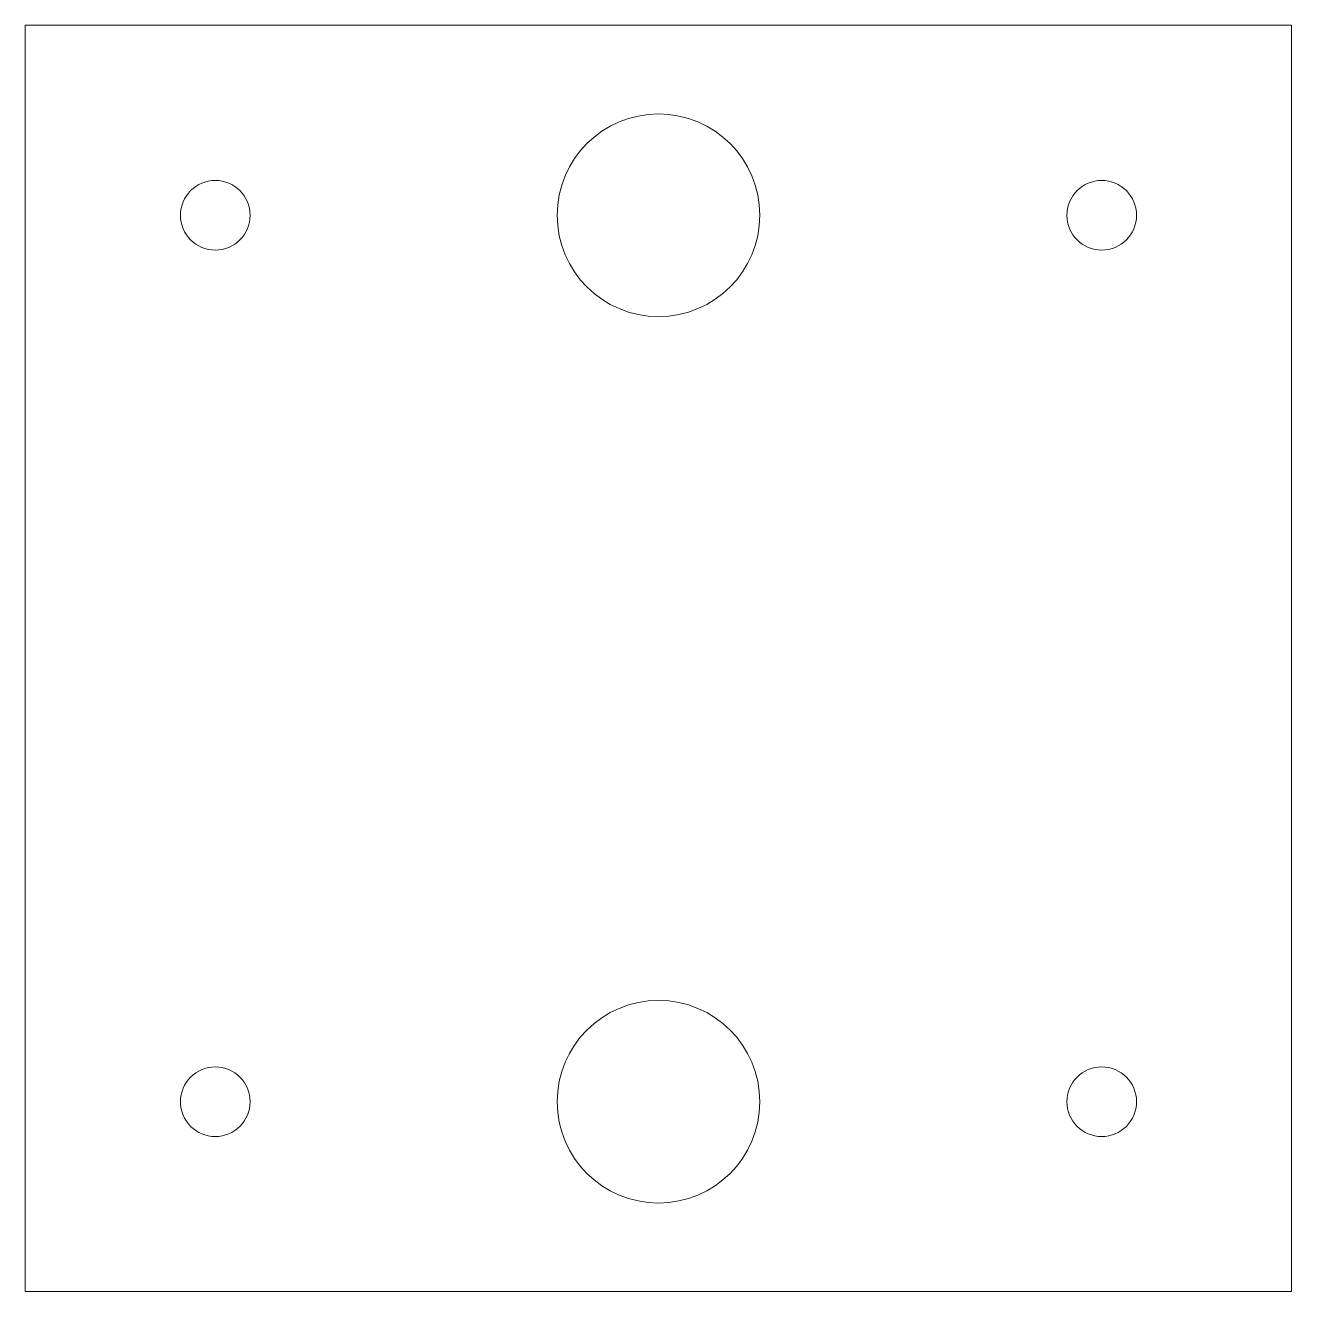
# Model space of a CAD drawing. Extents: x -20.3 to 19.7, y -20.7 to 19.3.
import ezdxf

# ---------------------------------------------------------------- set-up
doc = ezdxf.new("R2010")
doc.units = 0
doc.layers.add('s001-#def-active-grp', color=7, linetype='CONTINUOUS')

msp = doc.modelspace()

# ---------------------------------------------------------------- linework, layer by layer
at = {"layer": 's001-#def-active-grp', "color": 7, "linetype": 'CONTINUOUS', "lineweight": 5, "true_color": 0x000000}
msp.add_lwpolyline([(19.712, -20.741), (19.712, 19.259), (-20.288, 19.259), (-20.288, -20.741), (19.712, -20.741)], dxfattribs=at)
for centre, radius, start, end in [((-0.288, 13.259), 3.2, 90, 180), ((-0.288, 13.259), 3.2, 0, 90), ((-14.288, 13.259), 1.1, 90, 180), ((-14.288, 13.259), 1.1, 0, 90), ((13.712, 13.259), 1.1, 90, -180), ((13.712, 13.259), 1.1, 0, 90), ((-14.288, 13.259), 1.1, -180, -90), ((-14.288, 13.259), 1.1, -90, 0), ((-0.288, 13.259), 3.2, 180, -90), ((-0.288, 13.259), 3.2, -90, 0), ((13.712, 13.259), 1.1, 180, -90), ((13.712, 13.259), 1.1, -90, 0), ((-0.288, -14.741), 3.2, 90, 180), ((-0.288, -14.741), 3.2, 0, 90), ((-14.288, -14.741), 1.1, 90, 180), ((-14.288, -14.741), 1.1, 0, 90), ((13.712, -14.741), 1.1, 90, -180), ((13.712, -14.741), 1.1, 0, 90), ((-14.288, -14.741), 1.1, -180, -90), ((-14.288, -14.741), 1.1, -90, 0), ((-0.288, -14.741), 3.2, 180, -90), ((-0.288, -14.741), 3.2, -90, 0), ((13.712, -14.741), 1.1, 180, -90), ((13.712, -14.741), 1.1, -90, 0)]:
    msp.add_arc(centre, radius, start, end, dxfattribs=at)

doc.saveas('drawing.dxf')
